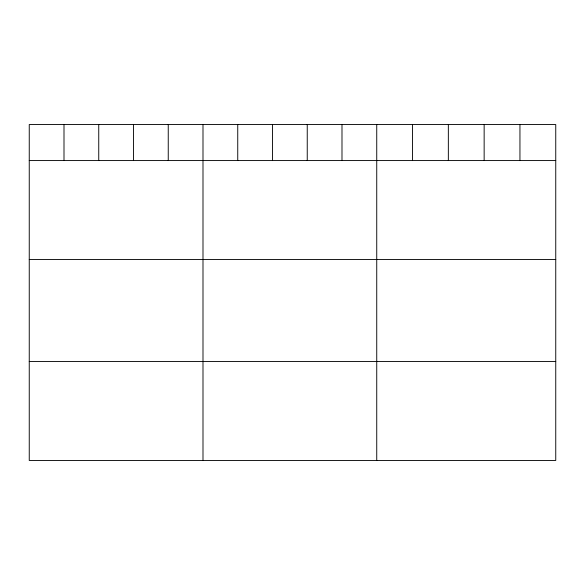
<?xml version="1.0" encoding="UTF-8"?>
<svg xmlns="http://www.w3.org/2000/svg" width="585" height="585" viewBox="0 0 585 585"><rect width="100%" height="100%" fill="white"/><g stroke="black" fill="none" stroke-linecap="round" stroke-linejoin="round"><path stroke-width="0.88" d="M555.75 160.568L555.75 460.446L29.25 460.446L29.25 124.554L555.75 124.554L555.75 160.568L29.25 160.568M29.25 259.528L555.75 259.528M29.25 361.486L555.75 361.486M519.948 124.554L519.948 160.568M484.146 124.554L484.146 160.568M448.344 124.554L448.344 160.568M412.542 124.554L412.542 160.568M376.74 124.554L376.74 460.446M341.991 124.554L341.991 160.568M307.242 124.554L307.242 160.568M272.493 124.554L272.493 160.568M237.744 124.554L237.744 160.568M202.995 124.554L202.995 460.446M168.246 124.554L168.246 160.568M133.497 124.554L133.497 160.568M98.748 124.554L98.748 160.568M63.999 124.554L63.999 160.568"/></g></svg>
